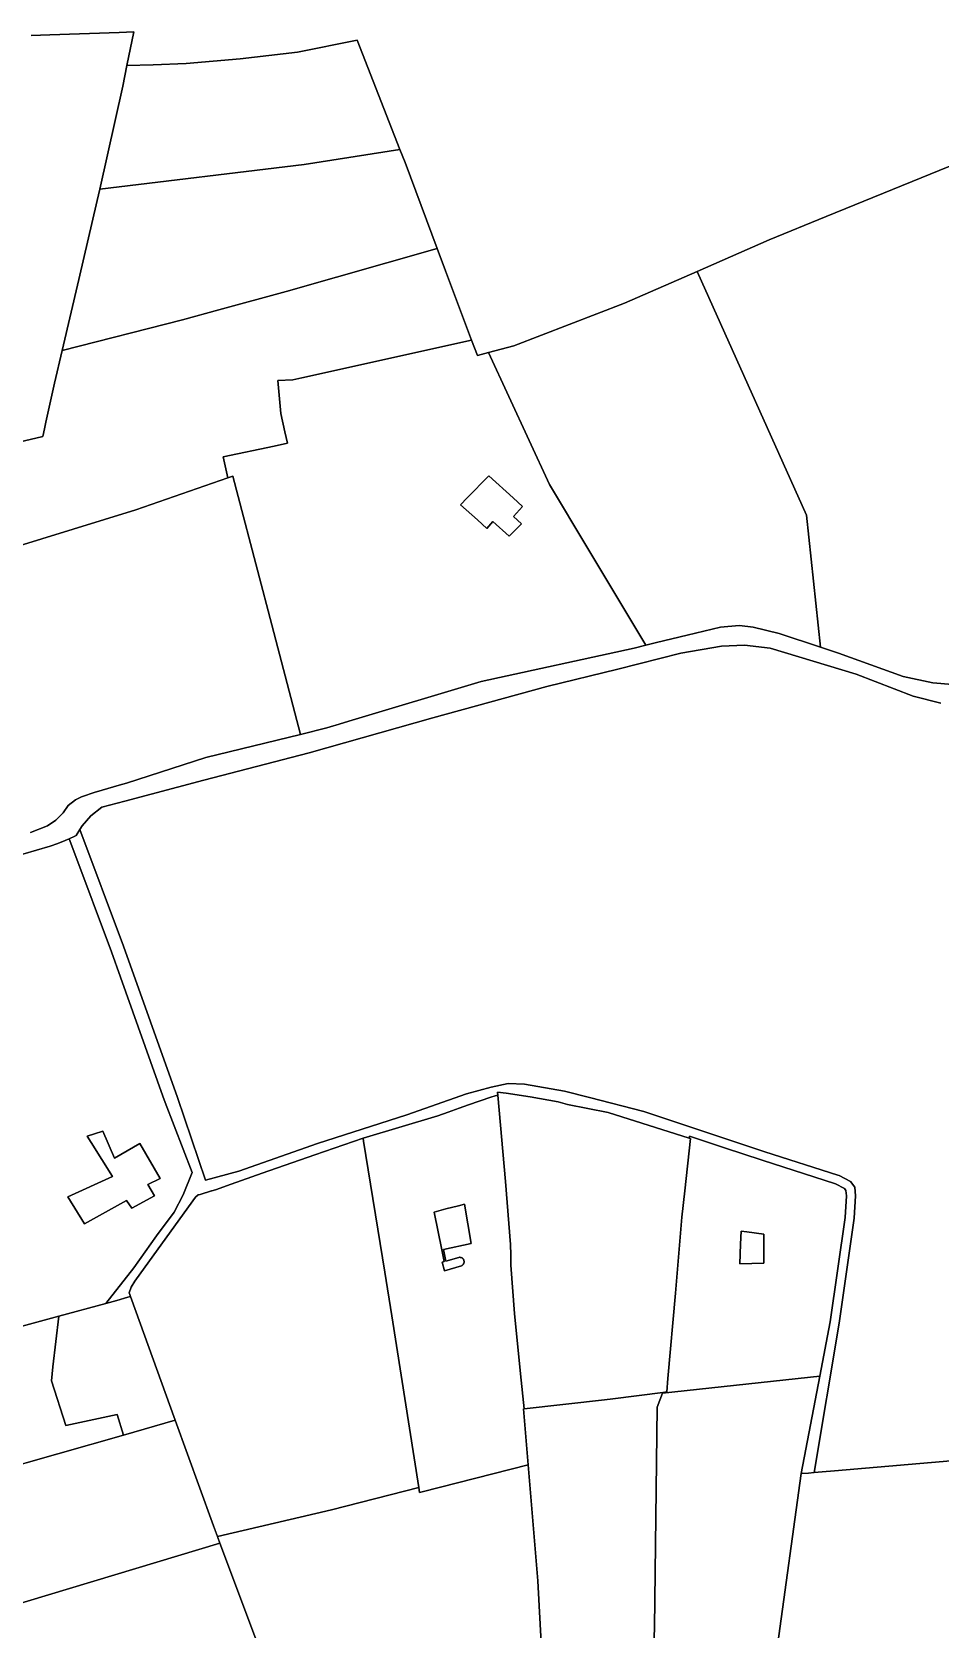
# Model space of a CAD drawing. Header units: metres. Extents: x 3 to 1027712, y 40 to 4430649.
# Drawn here: x 511509 to 511813, y 4410915 to 4411450 of the extents above; entities that cross this region are included whole.
import ezdxf

# ---------------------------------------------------------------- set-up
doc = ezdxf.new("R2010")
doc.units = ezdxf.units.M
doc.header["$MEASUREMENT"] = 0
doc.layers.add('A.ES.SDGC.CP.07003.cadastralparcel — CadastralParcel', color=1, linetype='Continuous')

msp = doc.modelspace()

# ---------------------------------------------------------------- linework, layer by layer
at = {"layer": 'A.ES.SDGC.CP.07003.cadastralparcel — CadastralParcel', "color": 7, "linetype": 'Continuous', "flags": 128}
for points in [[(511508.91, 4411448.99), (511515.12, 4411449.17), (511538.37, 4411449.99), (511543.2, 4411450.16), (511540.94, 4411438.87), (511539.57, 4411432.01), (511531.83, 4411397.53), (511530.98, 4411393.72), (511524.85, 4411367.26), (511519.24, 4411343.52), (511516.65, 4411332.57), (511513.82, 4411319.46), (511513.35, 4411317.32), (511512.79, 4411314.74), (511479.04, 4411306.79)], [(511854.29, 4411420.62), (511775.13, 4411388.32), (511755.99, 4411380.52), (511743, 4411374.83), (511731.87, 4411369.96), (511707.53, 4411359.31), (511670.46, 4411345.07), (511662, 4411342.8), (511658.3, 4411341.81), (511656.36, 4411346.94), (511647.64, 4411370.16), (511644.83, 4411377.7), (511634.07, 4411406.44), (511632.36, 4411410.8), (511617.97, 4411447.46), (511598.07, 4411443.36), (511578.81, 4411441.15), (511560.81, 4411439.57), (511549.75, 4411439.18), (511540.94, 4411438.87), (511543.2, 4411450.16), (511538.37, 4411449.99), (511515.12, 4411449.17), (511508.91, 4411448.99)], [(511817.38, 4411231.73), (511810.82, 4411232.22), (511800.87, 4411234.4), (511779.25, 4411242.16), (511773.23, 4411244.15), (511768.5, 4411288.42), (511768.5, 4411288.42), (511731.87, 4411369.96), (511743, 4411374.83), (511755.99, 4411380.52), (511775.13, 4411388.32), (511854.29, 4411420.62)], [(511479.04, 4411306.79), (511512.79, 4411314.74), (511513.35, 4411317.32), (511513.82, 4411319.46), (511516.65, 4411332.57), (511519.24, 4411343.52), (511559.55, 4411353.75), (511571.73, 4411357.07), (511594.29, 4411363.22), (511644.83, 4411377.7), (511647.64, 4411370.16), (511656.36, 4411346.94), (511599.47, 4411334.37), (511596.43, 4411333.7), (511591.44, 4411333.45), (511592.41, 4411322.4), (511593.85, 4411316.25), (511594.74, 4411312.47), (511590.26, 4411311.53), (511573.19, 4411307.92), (511574.74, 4411300.85), (511543.94, 4411290.19), (511501.94, 4411277.26)], [(511501.94, 4411277.26), (511543.94, 4411290.19), (511574.74, 4411300.85), (511576.42, 4411301.43), (511585.88, 4411265.3), (511588.2, 4411256.4), (511599.03, 4411214.98), (511567.31, 4411207.19), (511540.73, 4411198.67), (511538.29, 4411197.96), (511530.78, 4411195.76), (511530.28, 4411195.6), (511525.67, 4411194.06), (511523.73, 4411193.09), (511521.3, 4411191.15), (511519.6, 4411188.72), (511517.17, 4411186.3), (511514.27, 4411184.36), (511508.68, 4411182.17)], [(511508.68, 4411182.17), (511514.27, 4411184.36), (511517.17, 4411186.3), (511519.6, 4411188.72), (511521.3, 4411191.15), (511523.73, 4411193.09), (511525.67, 4411194.06), (511530.28, 4411195.6), (511530.78, 4411195.76), (511538.29, 4411197.96), (511540.73, 4411198.67), (511567.31, 4411207.19), (511599.03, 4411214.98), (511607.86, 4411217.14), (511608.97, 4411217.47), (511611.95, 4411218.37), (511615.28, 4411219.37), (511659.59, 4411232.67), (511710.77, 4411243.86), (511714.71, 4411244.83), (511718.31, 4411245.72), (511728.5, 4411248.23), (511739.67, 4411250.9), (511745.98, 4411251.39), (511748.81, 4411251.09), (511750.6, 4411250.9), (511759.34, 4411248.72), (511773.23, 4411244.15), (511779.25, 4411242.16), (511800.87, 4411234.4), (511810.82, 4411232.22), (511817.38, 4411231.73)], [(511813.49, 4411225.4), (511804.26, 4411227.82), (511785.07, 4411235.1), (511756.27, 4411243.85), (511747.77, 4411244.82), (511740, 4411244.57), (511726.4, 4411242.15), (511705.27, 4411236.81), (511681.48, 4411230.99), (511643.35, 4411220.55), (511601.92, 4411208.83), (511566.71, 4411199.61), (511540.24, 4411192.57), (511532.47, 4411190.63), (511528.82, 4411187.72), (511525.91, 4411184.32), (511525.19, 4411183.13), (511523.98, 4411181.17), (511523.45, 4411180.92), (511521.53, 4411180.04), (511520.24, 4411179.44), (511517.77, 4411178.49), (511515.24, 4411177.53), (511506.01, 4411174.86)], [(511820.73, 4410972.15), (511777.84, 4410968.45), (511773.78, 4410968.09), (511771.07, 4410967.86), (511779.39, 4411017.91), (511784.4, 4411052.96), (511784.85, 4411060.47), (511784.63, 4411063.43), (511783.26, 4411065.25), (511779.39, 4411067.3), (511779, 4411067.42), (511754.56, 4411075.26), (511714.01, 4411088.69), (511695.87, 4411093.38), (511687.45, 4411095.56), (511674.01, 4411097.83), (511668.55, 4411098.06), (511662.85, 4411096.92), (511654.65, 4411094.65), (511634.61, 4411087.59), (511604.77, 4411078.04), (511578.35, 4411068.71), (511567.19, 4411065.75), (511557.82, 4411093.37), (511539.83, 4411144.12), (511525.19, 4411183.13), (511525.91, 4411184.32), (511528.82, 4411187.72), (511532.47, 4411190.63), (511540.24, 4411192.57), (511566.71, 4411199.61), (511601.92, 4411208.83), (511643.35, 4411220.55), (511681.48, 4411230.99), (511705.27, 4411236.81), (511726.4, 4411242.15), (511740, 4411244.57), (511747.77, 4411244.82), (511756.27, 4411243.85), (511785.07, 4411235.1), (511804.26, 4411227.82), (511813.49, 4411225.4)], [(511681.11, 4410884.37), (511678.96, 4410923.26), (511678.5, 4410931.59), (511675.27, 4410970.47), (511673.72, 4410989.16), (511673.9, 4410989.18), (511673.9, 4410989.13), (511700.9, 4410992.21), (511703.62, 4410992.56), (511703.62, 4410992.56), (511720.34, 4410994.7), (511720.24, 4410994.45), (511718.47, 4410989.74), (511717.54, 4410916.02), (511716.59, 4410887.42)], [(511602.66, 4410862.71), (511572.05, 4410944.22), (511572.05, 4410944.22), (511571.22, 4410946.42), (511604.16, 4410954.14), (511609.41, 4410955.37), (511638.69, 4410962.83), (511638.94, 4410961.22), (511639.78, 4410961.44), (511675.27, 4410970.47), (511678.5, 4410931.59), (511678.96, 4410923.26), (511681.11, 4410884.37)]]:
    msp.add_lwpolyline(points, dxfattribs=at)
for points in [[(511531.83, 4411397.53), (511539.57, 4411432.01), (511540.94, 4411438.87), (511549.75, 4411439.18), (511560.81, 4411439.57), (511578.81, 4411441.15), (511598.07, 4411443.36), (511617.97, 4411447.46), (511632.36, 4411410.8), (511600.28, 4411405.81), (511531.83, 4411397.53)], [(511519.24, 4411343.52), (511524.85, 4411367.26), (511530.98, 4411393.72), (511531.83, 4411397.53), (511600.28, 4411405.81), (511632.36, 4411410.8), (511634.07, 4411406.44), (511644.83, 4411377.7), (511594.29, 4411363.22), (511571.73, 4411357.07), (511559.55, 4411353.75), (511519.24, 4411343.52)], [(511682.48, 4411298.65), (511662, 4411342.8), (511670.46, 4411345.07), (511707.53, 4411359.31), (511731.87, 4411369.96), (511768.5, 4411288.42), (511773.23, 4411244.15), (511759.34, 4411248.72), (511750.6, 4411250.9), (511748.81, 4411251.09), (511745.98, 4411251.39), (511739.67, 4411250.9), (511728.5, 4411248.23), (511718.31, 4411245.72), (511714.71, 4411244.83), (511695.32, 4411277.21), (511682.48, 4411298.65)], [(511574.74, 4411300.85), (511573.19, 4411307.92), (511590.26, 4411311.53), (511594.74, 4411312.47), (511593.85, 4411316.25), (511592.41, 4411322.4), (511591.44, 4411333.45), (511596.43, 4411333.7), (511599.47, 4411334.37), (511656.36, 4411346.94), (511658.3, 4411341.81), (511662, 4411342.8), (511682.48, 4411298.65), (511695.32, 4411277.21), (511714.71, 4411244.83), (511710.77, 4411243.86), (511659.59, 4411232.67), (511615.28, 4411219.37), (511611.95, 4411218.37), (511608.97, 4411217.47), (511607.86, 4411217.14), (511599.03, 4411214.98), (511588.2, 4411256.4), (511585.88, 4411265.3), (511576.42, 4411301.43), (511574.74, 4411300.85)], [(511663.5, 4411286.23), (511661.43, 4411283.96), (511658.28, 4411286.84), (511652.61, 4411291.86), (511654.83, 4411294.14), (511662.09, 4411301.5), (511670.27, 4411294.13), (511673.4, 4411291.31), (511670.35, 4411287.92), (511673.01, 4411285.53), (511668.88, 4411281.32), (511663.5, 4411286.23)], [(511670.27, 4411294.13), (511662.09, 4411301.5), (511654.83, 4411294.14), (511652.61, 4411291.86), (511658.28, 4411286.84), (511661.43, 4411283.96), (511663.5, 4411286.23), (511668.88, 4411281.32), (511673.01, 4411285.53), (511670.35, 4411287.92), (511673.4, 4411291.31), (511670.27, 4411294.13)], [(511460.18, 4411004.13), (511457, 4411047.7), (511466.66, 4411110.29), (511474.9, 4411163.97), (511478.15, 4411165.32), (511506.01, 4411174.86), (511515.24, 4411177.53), (511517.77, 4411178.49), (511520.24, 4411179.44), (511521.53, 4411180.04), (511523.09, 4411175.9), (511535.79, 4411142.23), (511538.81, 4411133.73), (511552.96, 4411093.9), (511553.71, 4411091.79), (511562.74, 4411068.27), (511559.77, 4411060.83), (511556.74, 4411054.98), (511550.88, 4411047.11), (511543.21, 4411036.41), (511533.81, 4411024.49), (511518.15, 4411020.25), (511463.07, 4411005.3), (511460.18, 4411004.13)], [(511781.7, 4411062.32), (511781.26, 4411062.91), (511778.22, 4411064.52), (511753.63, 4411072.41), (511741.03, 4411076.58), (511733.03, 4411079.23), (511729.29, 4411080.47), (511729.24, 4411079.85), (511702.09, 4411088.44), (511688.49, 4411091.12), (511685.29, 4411091.91), (511675.96, 4411093.69), (511667.87, 4411094.83), (511665.06, 4411095.23), (511665.15, 4411094.16), (511664.26, 4411093.94), (511662.73, 4411093.56), (511655.29, 4411090.95), (511652.22, 4411089.84), (511648.51, 4411088.5), (511644.98, 4411087.24), (511619.98, 4411079.81), (511603.9, 4411074.17), (511586.23, 4411068.12), (511575.83, 4411064.38), (511570.53, 4411062.55), (511569.37, 4411062.15), (511569.23, 4411062.11), (511565.4, 4411060.95), (511564.8, 4411060.77), (511563.84, 4411060.02), (511555.72, 4411048.78), (511543.59, 4411031.94), (511542.3, 4411029.89), (511541.67, 4411027.98), (511541.88, 4411027.41), (511542.11, 4411026.75), (511541.23, 4411026.51), (511537.5, 4411025.5), (511533.81, 4411024.49), (511543.21, 4411036.41), (511550.88, 4411047.11), (511556.74, 4411054.98), (511559.77, 4411060.83), (511562.74, 4411068.27), (511553.71, 4411091.79), (511552.96, 4411093.9), (511538.81, 4411133.73), (511535.79, 4411142.23), (511523.09, 4411175.9), (511521.53, 4411180.04), (511523.45, 4411180.92), (511523.98, 4411181.17), (511525.19, 4411183.13), (511539.83, 4411144.12), (511557.82, 4411093.37), (511567.19, 4411065.75), (511578.35, 4411068.71), (511604.77, 4411078.04), (511634.61, 4411087.59), (511654.65, 4411094.65), (511662.85, 4411096.92), (511668.55, 4411098.06), (511674.01, 4411097.83), (511687.45, 4411095.56), (511695.87, 4411093.38), (511714.01, 4411088.69), (511754.56, 4411075.26), (511779, 4411067.42), (511779.39, 4411067.3), (511783.26, 4411065.25), (511784.63, 4411063.43), (511784.85, 4411060.47), (511784.4, 4411052.96), (511779.39, 4411017.91), (511771.07, 4410967.86), (511769.11, 4410967.69), (511766.67, 4410967.48), (511772.91, 4411000.06), (511776.42, 4411018.34), (511781.41, 4411053.26), (511781.85, 4411060.44), (511781.7, 4411062.32)], [(511703.62, 4410992.56), (511700.9, 4410992.21), (511673.9, 4410989.13), (511673.9, 4410989.18), (511672.75, 4411000.89), (511670.76, 4411021.1), (511669.49, 4411037.33), (511669.44, 4411040.7), (511669.39, 4411044.21), (511667.72, 4411065.24), (511665.15, 4411094.16), (511665.06, 4411095.23), (511667.87, 4411094.83), (511675.96, 4411093.69), (511685.29, 4411091.91), (511688.49, 4411091.12), (511702.09, 4411088.44), (511729.24, 4411079.85), (511729.68, 4411079.71), (511727.76, 4411062.16), (511726.78, 4411053.3), (511724.61, 4411027.94), (511722.07, 4410999.31), (511721.67, 4410994.87), (511720.34, 4410994.7), (511703.62, 4410992.56)], [(511644.98, 4411087.24), (511648.51, 4411088.5), (511652.22, 4411089.84), (511655.29, 4411090.95), (511662.73, 4411093.56), (511664.26, 4411093.94), (511665.15, 4411094.16), (511667.72, 4411065.24), (511669.39, 4411044.21), (511669.44, 4411040.7), (511669.49, 4411037.33), (511670.76, 4411021.1), (511672.75, 4411000.89), (511673.9, 4410989.18), (511673.72, 4410989.16), (511675.27, 4410970.47), (511639.78, 4410961.44), (511638.94, 4410961.22), (511638.69, 4410962.83), (511629.61, 4411020.35), (511627.3, 4411034.98), (511620.15, 4411078.79), (511619.98, 4411079.81), (511644.98, 4411087.24)], [(511536.79, 4411073.1), (511545.26, 4411077.96), (511552.1, 4411066.26), (511547.96, 4411064.28), (511550.12, 4411060.5), (511542.55, 4411056.36), (511540.75, 4411058.88), (511526.7, 4411051.14), (511521.11, 4411060.14), (511536.07, 4411066.98), (511528.97, 4411078.29), (511527.6, 4411080.48), (511530.04, 4411081.24), (511532.82, 4411082.1), (511536.79, 4411073.1)], [(511528.97, 4411078.29), (511536.07, 4411066.98), (511521.11, 4411060.14), (511526.7, 4411051.14), (511540.75, 4411058.88), (511542.55, 4411056.36), (511550.12, 4411060.5), (511547.96, 4411064.28), (511552.1, 4411066.26), (511545.26, 4411077.96), (511536.79, 4411073.1), (511532.82, 4411082.1), (511530.04, 4411081.24), (511527.6, 4411080.48), (511528.97, 4411078.29)], [(511570.53, 4411062.55), (511575.83, 4411064.38), (511586.23, 4411068.12), (511603.9, 4411074.17), (511619.98, 4411079.81), (511620.15, 4411078.79), (511627.3, 4411034.98), (511629.61, 4411020.35), (511638.69, 4410962.83), (511609.41, 4410955.37), (511604.16, 4410954.14), (511571.22, 4410946.42), (511569.43, 4410951.18), (511557.08, 4410985.33), (511542.11, 4411026.75), (511541.88, 4411027.41), (511541.67, 4411027.98), (511542.3, 4411029.89), (511543.59, 4411031.94), (511555.72, 4411048.78), (511563.84, 4411060.02), (511564.8, 4411060.77), (511565.4, 4411060.95), (511569.23, 4411062.11), (511569.37, 4411062.15), (511570.53, 4411062.55)], [(511722.07, 4410999.31), (511724.61, 4411027.94), (511726.78, 4411053.3), (511727.76, 4411062.16), (511729.68, 4411079.71), (511729.24, 4411079.85), (511729.29, 4411080.47), (511733.03, 4411079.23), (511741.03, 4411076.58), (511753.63, 4411072.41), (511778.22, 4411064.52), (511781.26, 4411062.91), (511781.7, 4411062.32), (511781.85, 4411060.44), (511781.41, 4411053.26), (511776.42, 4411018.34), (511772.91, 4411000.06), (511720.24, 4410994.45), (511720.34, 4410994.7), (511721.67, 4410994.87), (511722.07, 4410999.31)], [(511643.83, 4411055.07), (511647.76, 4411056.1), (511651.91, 4411057.19), (511653.91, 4411057.72), (511656.16, 4411044.56), (511646.88, 4411042.56), (511647.73, 4411038.62), (511652.02, 4411039.86), (511652.28, 4411039.9), (511652.4, 4411039.9), (511652.53, 4411039.89), (511652.66, 4411039.87), (511652.9, 4411039.79), (511653.02, 4411039.74), (511653.13, 4411039.68), (511653.24, 4411039.61), (511653.34, 4411039.53), (511653.43, 4411039.44), (511653.59, 4411039.24), (511653.65, 4411039.13), (511653.71, 4411039.01), (511653.79, 4411038.77), (511653.81, 4411038.65), (511653.83, 4411038.52), (511653.83, 4411038.39), (511653.82, 4411038.26), (511653.8, 4411038.14), (511653.77, 4411038.01), (511653.73, 4411037.89), (511653.68, 4411037.78), (511653.62, 4411037.66), (511653.55, 4411037.56), (511653.47, 4411037.46), (511653.38, 4411037.36), (511653.29, 4411037.28), (511653.19, 4411037.2), (511653.08, 4411037.14), (511652.96, 4411037.08), (511647.27, 4411035.43), (511646.46, 4411038.24), (511647.21, 4411038.46), (511646.36, 4411042.45), (511643.83, 4411055.07)], [(511643.83, 4411055.07), (511646.36, 4411042.45), (511647.21, 4411038.46), (511646.46, 4411038.24), (511647.27, 4411035.43), (511652.96, 4411037.08), (511653.08, 4411037.14), (511653.19, 4411037.2), (511653.29, 4411037.28), (511653.38, 4411037.36), (511653.47, 4411037.46), (511653.55, 4411037.56), (511653.62, 4411037.66), (511653.68, 4411037.78), (511653.73, 4411037.89), (511653.77, 4411038.01), (511653.8, 4411038.14), (511653.82, 4411038.26), (511653.83, 4411038.39), (511653.83, 4411038.52), (511653.81, 4411038.65), (511653.79, 4411038.77), (511653.71, 4411039.01), (511653.65, 4411039.13), (511653.59, 4411039.24), (511653.43, 4411039.44), (511653.34, 4411039.53), (511653.24, 4411039.61), (511653.13, 4411039.68), (511653.02, 4411039.74), (511652.9, 4411039.79), (511652.66, 4411039.87), (511652.53, 4411039.89), (511652.4, 4411039.9), (511652.28, 4411039.9), (511652.02, 4411039.86), (511647.73, 4411038.62), (511646.88, 4411042.56), (511656.16, 4411044.56), (511653.91, 4411057.72), (511651.91, 4411057.19), (511647.76, 4411056.1), (511643.83, 4411055.07)], [(511748.51, 4411048.41), (511754.23, 4411047.69), (511754.23, 4411037.92), (511746.18, 4411037.73), (511746.41, 4411044.29), (511746.56, 4411048.65), (511748.51, 4411048.41)], [(511746.41, 4411044.29), (511746.18, 4411037.73), (511754.23, 4411037.92), (511754.23, 4411047.69), (511748.51, 4411048.41), (511746.56, 4411048.65), (511746.41, 4411044.29)], [(511537.69, 4410987.24), (511520.51, 4410983.6), (511515.66, 4410998.54), (511516.07, 4411003.19), (511518.15, 4411020.25), (511533.81, 4411024.49), (511537.5, 4411025.5), (511541.23, 4411026.51), (511542.11, 4411026.75), (511557.08, 4410985.33), (511539.81, 4410980.41), (511537.69, 4410987.24)], [(511473.64, 4410961.56), (511460.18, 4411004.13), (511463.07, 4411005.3), (511518.15, 4411020.25), (511516.07, 4411003.19), (511515.66, 4410998.54), (511520.51, 4410983.6), (511537.69, 4410987.24), (511539.81, 4410980.41), (511473.64, 4410961.56)], [(511714.6, 4410824.81), (511714.78, 4410833.36), (511715.31, 4410849.22), (511716.59, 4410887.42), (511717.54, 4410916.02), (511718.47, 4410989.74), (511720.24, 4410994.45), (511772.91, 4411000.06), (511766.67, 4410967.48), (511758.79, 4410909.95), (511756.1, 4410889.89), (511752.22, 4410860.9), (511737.93, 4410759.78), (511728.52, 4410758.19), (511727.86, 4410758.08), (511724.06, 4410757.37), (511719.41, 4410756.5), (511714.89, 4410755.65), (511713.41, 4410769.99), (511713.84, 4410789.95), (511714.59, 4410824.4), (511714.6, 4410824.81)], [(511473.76, 4410961.16), (511473.64, 4410961.56), (511539.81, 4410980.41), (511557.08, 4410985.33), (511569.43, 4410951.18), (511572.05, 4410944.22), (511486.46, 4410918.47), (511473.76, 4410961.16)], [(511756.1, 4410889.89), (511758.79, 4410909.95), (511766.67, 4410967.48), (511769.11, 4410967.69), (511771.07, 4410967.86), (511773.78, 4410968.09), (511777.84, 4410968.45), (511820.73, 4410972.15), (511860.88, 4410975.21), (511878.25, 4410915.54), (511880.62, 4410905.69), (511879.18, 4410905.54), (511834.16, 4410898.98), (511798.39, 4410895.5), (511782.89, 4410893.98), (511775.5, 4410892.85), (511756.1, 4410889.89)], [(511490.37, 4410905.31), (511486.46, 4410918.47), (511572.05, 4410944.22), (511602.66, 4410862.71), (511570.47, 4410854.51), (511508.98, 4410838.83), (511505.06, 4410855.46), (511504.5, 4410857.81), (511492.36, 4410898.63), (511490.37, 4410905.31)]]:
    msp.add_lwpolyline(points, close=True, dxfattribs=at)

doc.saveas('drawing.dxf')
